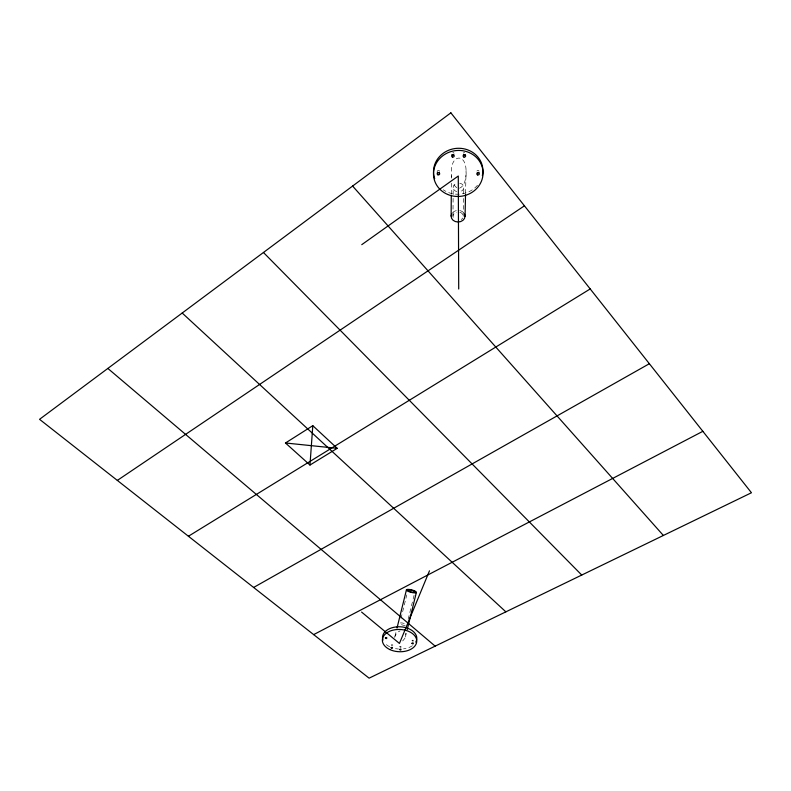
<?xml version="1.0" encoding="UTF-8"?>
<svg xmlns="http://www.w3.org/2000/svg" width="791" height="791" viewBox="0 0 791 791"><rect width="100%" height="100%" fill="white"/><g stroke="black" fill="none" stroke-linecap="round" stroke-linejoin="round"><path stroke-width="0.59" stroke-dasharray="3.96 2.97" d="M451.295 194.082L451.384 183.067M451.424 178.183L451.443 175.731A37.306 34.32 -13.5 0 1 451.394 171.321C451.206 154.65 465.77 153.039 466.067 170.451A36.969 34.389 -0.8 0 1 466.067 174.86C465.543 179.686 464.535 186.073 459.541 188.218M452.976 216.131L453.134 195.763M453.144 194.566L453.203 187.388A5.319 4.36 -1.2 0 1 457.05 183.294M463.19 216.289L463.595 198.323M463.704 193.528L463.842 187.536M465.553 193.301L466.067 170.441M394.719 637.516L394.818 636.953A17.57 11.4 1.9 0 1 395.668 634.679L397.735 632.207L400.127 630.852M400.988 618.463L405.625 599.568M405.921 598.392L406.792 594.852M405.447 636.834L406.327 633.245M394.956 636.379L396.429 630.397M408.156 619.304L414.276 594.486M402.649 640.977L404.715 638.525A17.629 11.47 2.9 0 0 405.595 636.271L405.457 633.107M392.534 645.654C394.086 644.477 389.953 644.368 391.604 645.644M456.743 187.783L454.301 185.381L452.838 182.434M451.443 175.731L451.592 177.164M459.759 212.206A5.112 4.242 -1.1 0 1 463.15 216.724M462.725 217.97A5.112 4.242 -1.1 0 1 461.252 219.522M453.174 217.416A5.112 4.242 -1.1 0 1 456.664 212.156M459.749 183.215A5.319 4.36 -1.2 0 1 463.842 187.319A5.319 4.36 -1.2 0 1 460.006 191.649M456.773 191.6A5.319 4.36 -1.2 0 1 453.203 187.388M452.867 212.423A6.961 5.784 -1.1 0 1 456.842 210.544M459.69 210.584A6.961 5.784 -1.1 0 1 463.536 212.601M477.507 185.232A24.729 22.939 -7.6 0 1 443.207 189.771M476.904 171.044A1.236 1.147 -11.6 0 1 479.039 171.054M463.229 153.207A1.256 1.177 -10.7 0 1 464.713 152.673M452.788 152.604A1.246 1.177 -7.8 0 1 454.054 153.296M437.334 171.083A1.236 1.147 -3.1 0 1 439.578 171.093M412.398 645.693A17.155 11.133 2.4 0 1 403.499 648.867M398.535 649.006A17.155 11.133 2.4 0 1 395.47 648.62M389.696 646.741A17.155 11.133 2.4 0 1 384.999 643.33M405.279 625.503A3.619 0.989 14.3 0 1 400.592 624.237A3.619 0.989 14.3 0 1 400.73 622.903A3.619 0.989 14.3 0 1 405.447 623.911M412.012 640.651C413.861 642.668 413.841 638.792 412.012 640.651M399.742 646.82C401.818 648.719 401.294 645.11 399.762 646.722"/><path stroke-width="1.19" d="M451.127 216.101L451.285 195.308M465.049 216.319L465.533 194.586M309.973 465.039L312.801 425.677L285.472 442.99L309.973 465.039L337.203 448.329L312.801 425.677M407.217 629.656L416.343 592.548M397.023 628.005L406.475 589.7M429.483 570.815L399.435 643.429L361.586 612.076M361.764 244.666L458.286 176.017L458.711 289.002M117.335 480.414L524.433 205.808M188.416 536.249L590.205 288.942M253.624 587.466L649.362 363.712M313.661 634.619L702.843 431.322M285.472 442.99L337.203 448.329M107.843 368.428L435.159 646.138M182.197 313.028L505.864 611.848M263.452 252.487L581.741 575.047M352.598 186.053L663.372 535.458M464.544 214.015A6.961 5.784 -1.1 0 1 457.9 222.004A6.961 5.784 -1.1 0 1 451.78 213.817M434.684 178.657A24.729 22.939 -7.6 0 1 456.99 148.332A24.729 22.939 -7.6 0 1 482.362 175.582M478.911 172.309A1.236 1.147 -11.6 0 1 477.388 172.665M465.118 154.66A1.256 1.177 -10.7 0 1 463.447 154.67M453.718 154.65A1.246 1.177 -7.8 0 1 452.047 154.641M439.43 172.25A1.236 1.147 -3.1 0 1 437.314 172.033M383.002 640.137A17.155 11.133 2.4 0 1 400.612 626.818A17.155 11.133 2.4 0 1 415.779 642.124M411.933 643.34C413.574 645.327 414.059 641.649 411.953 643.241M399.633 649.51C401.294 651.517 401.699 647.76 399.643 649.46M391.07 647.799C392.633 649.816 393.305 646.138 391.1 647.71M385.405 637.942C386.839 640.107 387.808 636.231 385.405 637.942M450.87 112.836L39.55 419.319L369.11 678.164L751.45 492.753L450.87 112.836M447.577 194.418A24.808 22.988 -7.5 0 0 482.975 171.222A24.808 22.988 -7.5 0 0 444.245 154.729A24.808 22.988 -7.5 0 0 447.577 194.418M477.546 174.89A1.246 1.147 -11.4 0 0 479.306 173.694A1.246 1.147 -11.4 0 0 477.359 172.903A1.246 1.147 -11.4 0 0 477.546 174.89M463.921 157.053A1.256 1.177 -10.5 0 0 465.612 155.748A1.256 1.177 -10.5 0 0 463.595 155.046A1.256 1.177 -10.5 0 0 463.921 157.053M452.412 157.014A1.256 1.177 -7.7 0 0 454.192 155.807A1.256 1.177 -7.7 0 0 452.215 154.987A1.256 1.177 -7.7 0 0 452.412 157.014M437.828 174.771A1.236 1.147 -3 0 0 439.667 173.733A1.236 1.147 -3 0 0 437.799 172.784A1.236 1.147 -3 0 0 437.828 174.771M408.492 591.49A5.181 1.256 14.2 0 0 416.422 592.439A5.181 1.256 14.2 0 0 409.303 589.453A5.181 1.256 14.2 0 0 408.492 591.49M389.844 649.559A17.204 11.133 2.4 0 0 416.699 641.877A17.204 11.133 2.4 0 0 392.118 630.378A17.204 11.133 2.4 0 0 389.844 649.559M409.362 591.381A3.629 0.88 14.2 0 0 414.919 592.044A3.629 0.88 14.2 0 0 409.936 589.957A3.629 0.88 14.2 0 0 409.362 591.381"/></g></svg>
